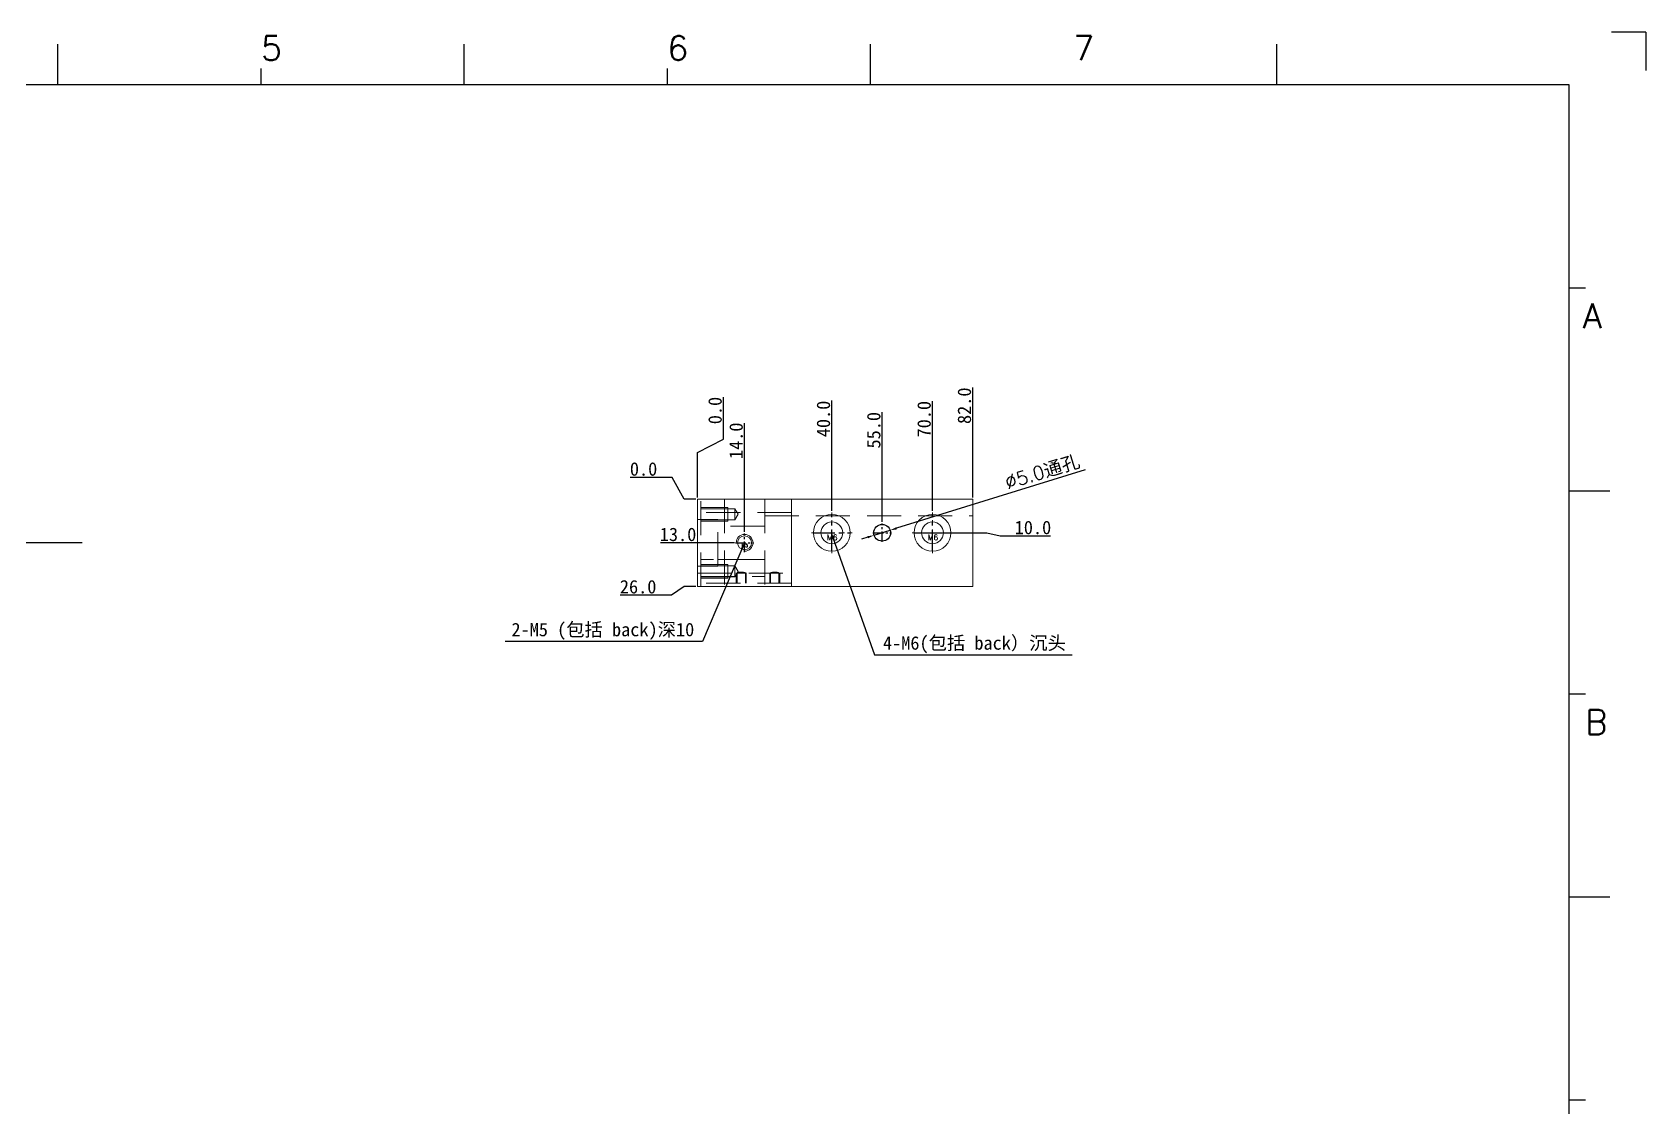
# Model space of a CAD drawing. Extents: x 83 to 30050, y -7164 to 695.
# Drawn here: x 20034.7 to 20515.4, y -3448.8 to -3128.2 of the extents above; entities that cross this region are included whole.
import ezdxf

# ---------------------------------------------------------------- set-up
doc = ezdxf.new("R2010")
doc.units = 0
doc.header["$LTSCALE"] = 8
doc.header["$MEASUREMENT"] = 0
doc.header["$PDSIZE"] = 5
doc.linetypes.add('CENTER', pattern=[2, 1.25, -0.25, 0.25, -0.25])
doc.linetypes.add('HIDDEN', pattern=[1.905, 1.27, -0.635])
doc.layers.get('0').update_dxf_attribs({"linetype": 'CONTINUOUS'})
doc.layers.get('Defpoints').update_dxf_attribs({"linetype": 'CONTINUOUS'})
doc.layers.add('41', color=3, linetype='CONTINUOUS')
doc.layers.add('dim', color=82, linetype='CONTINUOUS', lineweight=9)
doc.layers.add('screw', color=33, linetype='CONTINUOUS', lineweight=13)
doc.styles.add('SIMPLEX', font='SIMPLEX')
doc.styles.get("Standard").update_dxf_attribs({"font": '', "height": 4})
doc.styles.add('TXT', font='txt.shx', dxfattribs={"bigfont": 'gbcbig.shx'})
doc.styles.get('Standard').set_extended_font_data('SimSun')
doc.dimstyles.new('ISO-25', dxfattribs={"dimtxt": 6, "dimasz": 2.5, "dimexe": 1.25, "dimexo": 0.625, "dimtad": 1, "dimdec": 1, "dimzin": 1, "dimdsep": 46, "dimtxsty": 'Standard', "dimcen": 2.5, "dimadec": 0, "dimazin": 0, "dimtm": 1e-09, "dimtfac": 1, "dimtdec": 1, "dimtmove": 0, "dimatfit": 3, "dimfxl": 1, "dimtolj": 1, "dimtzin": 0, "dimarcsym": 0})

# ---------------------------------------------------------------- blocks, each defined once
blk = doc.blocks.new('A$C0BB32EA6')
at = {"layer": '41', "linetype": 'Continuous'}
for q in [(623.79, 437.94), (630.37, 430.59)]:
    blk.add_line((630.37, 437.94), q, dxfattribs=at)
at = {"layer": '41'}
for p, q in [((324.77, 427.84), (324.77, 435.66)), ((402.96, 427.84), (402.96, 435.66)), ((481.15, 427.84), (481.15, 435.66)), ((559.34, 427.84), (559.34, 435.66)), ((363.87, 427.84), (363.87, 430.97)), ((442.06, 427.84), (442.06, 430.97)), ((615.63, 427.84), (12.02, 427.84)), ((615.63, 10.32), (615.63, 427.84)), ((615.63, 388.75), (618.76, 388.75)), ((615.63, 349.66), (623.45, 349.66)), ((615.63, 310.56), (618.76, 310.56)), ((615.63, 271.47), (623.45, 271.47)), ((615.63, 232.37), (618.76, 232.37))]:
    blk.add_line(p, q, dxfattribs=at)
at = {"layer": '41', "style": 'SIMPLEX'}
for s, height, p in [('5', 4.69, (363.87, 432.54)), ('6', 4.69, (442.06, 432.54)), ('7', 4.69, (520.24, 432.54)), ('A', 4.75, (618.27, 380.93)), ('B', 4.75, (618.72, 302.74))]:
    blk.add_text(s, height=height, dxfattribs=at).set_placement(p)
at = {"layer": '41', "linetype": 'Continuous'}
for tag, p in [('材质', (457.07, 73.08)), ('代号', (522.6, 73.29)), ('名称', (585.81, 54.97)), ('表面处理', (452.44, 54.13)), ('审核', (523.65, 54.34)), ('数量', (457.5, 33.7)), ('设计', (523.23, 34.13)), ('件号', (586.65, 33.91)), ('比例', (457.5, 17.28)), ('版本', (587.08, 16.23))]:
    blk.add_attdef(tag, p, '', height=4, dxfattribs=at)
blk = doc.blocks.new('screw_m5_l')
at = {"layer": 'screw', "color": 1, "linetype": 'CENTER', "ltscale": 0.3175}
for p, q in [((-2.75, 0), (2.75, 0)), ((0, -2.75), (0, 2.75))]:
    blk.add_line(p, q, dxfattribs=at)
at = {"layer": 'screw', "color": 33, "linetype": 'Continuous'}
blk.add_circle((0, 0), 2.1, dxfattribs=at)
at = {"layer": 'screw', "color": 92, "linetype": 'Continuous'}
blk.add_arc((0, 0), 2.5, 270, 180, dxfattribs=at)
at = {"layer": 'screw', "color": 6, "linetype": 'Continuous', "style": 'TXT'}
blk.add_text('M5', height=1, dxfattribs=at).set_placement((-0.85, -1.25))
blk = doc.blocks.new('screw_m6_h')
at = {"layer": 'screw', "color": 1, "linetype": 'CENTER', "ltscale": 0.6985}
for p, q in [((0, -6.05), (0, 6.05)), ((-6.05, 0), (6.05, 0))]:
    blk.add_line(p, q, dxfattribs=at)
at = {"layer": 'screw', "color": 33}
for radius in [5.5, 3.25]:
    blk.add_circle((0, 0), radius, dxfattribs=at)
at = {"layer": 'screw', "color": 6, "style": 'TXT'}
blk.add_text('M6', height=1.65, dxfattribs=at).set_placement((-1.43, -2.2))
blk = doc.blocks.new('*D1053')
at = {"layer": 'Defpoints', "color": 0}
for p in [(20221.31, -3260.94), (20232.91, -3267.43), (20232.91, -3267.43)]:
    blk.add_point(p, dxfattribs=at)
at = {"layer": 'dim', "color": 0, "lineweight": -2}
for p, q in [((20225.31, -3260.94), (20212.83, -3260.94)), ((20228.91, -3267.43), (20225.31, -3260.94)), ((20232.41, -3267.43), (20228.91, -3267.43))]:
    blk.add_line(p, q, dxfattribs=at)
at = {"layer": 'dim', "color": 0, "insert": (20216.82, -3258.44), "char_height": 4, "attachment_point": 5}
blk.add_mtext('\\A1;0.0', dxfattribs=at)
blk = doc.blocks.new('*D1054')
at = {"layer": 'Defpoints', "color": 0}
for p in [(20232.91, -3267.43), (20232.81, -3280.43), (20244.41, -3280.43)]:
    blk.add_point(p, dxfattribs=at)
at = {"layer": 'dim', "color": 0, "lineweight": -2}
blk.add_line((20243.91, -3280.43), (20221.87, -3280.43), dxfattribs=at)
at = {"layer": 'dim', "color": 0, "insert": (20227.09, -3277.93), "char_height": 4, "attachment_point": 5}
blk.add_mtext('\\A1;13.0', dxfattribs=at)
blk = doc.blocks.new('*D1055')
at = {"layer": 'Defpoints', "color": 0}
for p in [(20232.91, -3267.43), (20302.91, -3277.43), (20327.11, -3278.38)]:
    blk.add_point(p, dxfattribs=at)
at = {"layer": 'dim', "color": 0, "lineweight": -2}
for p, q in [((20303.41, -3277.43), (20319.11, -3277.43)), ((20319.11, -3277.43), (20323.11, -3278.38)), ((20323.11, -3278.38), (20338.05, -3278.38))]:
    blk.add_line(p, q, dxfattribs=at)
at = {"layer": 'dim', "color": 0, "insert": (20332.83, -3275.88), "char_height": 4, "attachment_point": 5}
blk.add_mtext('\\A1;10.0', dxfattribs=at)
blk = doc.blocks.new('*D1056')
at = {"layer": 'Defpoints', "color": 0}
for p in [(20232.91, -3267.43), (20221.1, -3296.04), (20232.91, -3293.43)]:
    blk.add_point(p, dxfattribs=at)
at = {"layer": 'dim', "color": 0, "lineweight": -2}
for p, q in [((20225.1, -3296.04), (20209.8, -3296.04)), ((20228.91, -3293.43), (20225.1, -3296.04)), ((20232.41, -3293.43), (20228.91, -3293.43))]:
    blk.add_line(p, q, dxfattribs=at)
at = {"layer": 'dim', "color": 0, "insert": (20215.2, -3293.54), "char_height": 4, "attachment_point": 5}
blk.add_mtext('\\A1;26.0', dxfattribs=at)
blk = doc.blocks.new('*D1057')
at = {"layer": 'Defpoints', "color": 0}
for p in [(20240.63, -3245.48), (20232.91, -3267.43), (20232.91, -3267.43)]:
    blk.add_point(p, dxfattribs=at)
at = {"layer": 'dim', "color": 0, "lineweight": -2}
for p, q in [((20240.63, -3249.48), (20240.63, -3237.01)), ((20232.91, -3253.48), (20240.63, -3249.48)), ((20232.91, -3266.93), (20232.91, -3253.48))]:
    blk.add_line(p, q, dxfattribs=at)
at = {"layer": 'dim', "color": 0, "insert": (20238.13, -3240.99), "char_height": 4, "attachment_point": 5, "rotation": 90}
blk.add_mtext('\\A1;0.0', dxfattribs=at)
blk = doc.blocks.new('*D1058')
at = {"layer": 'Defpoints', "color": 0}
for p in [(20246.91, -3255.73), (20232.91, -3267.43), (20246.91, -3277.68)]:
    blk.add_point(p, dxfattribs=at)
at = {"layer": 'dim', "color": 0, "lineweight": -2}
blk.add_line((20246.91, -3277.18), (20246.91, -3244.79), dxfattribs=at)
at = {"layer": 'dim', "color": 0, "insert": (20244.41, -3250.01), "char_height": 4, "attachment_point": 5, "rotation": 90}
blk.add_mtext('\\A1;14.0', dxfattribs=at)
blk = doc.blocks.new('*D1059')
at = {"layer": 'Defpoints', "color": 0}
for p in [(20272.91, -3249.43), (20232.91, -3267.43), (20272.91, -3271.38)]:
    blk.add_point(p, dxfattribs=at)
at = {"layer": 'dim', "color": 0, "lineweight": -2}
blk.add_line((20272.91, -3270.88), (20272.91, -3238.04), dxfattribs=at)
at = {"layer": 'dim', "color": 0, "insert": (20270.41, -3243.49), "char_height": 4, "attachment_point": 5, "rotation": 90}
blk.add_mtext('\\A1;40.0', dxfattribs=at)
blk = doc.blocks.new('*D1060')
at = {"layer": 'Defpoints', "color": 0}
for p in [(20287.91, -3252.73), (20232.91, -3267.43), (20287.91, -3274.68)]:
    blk.add_point(p, dxfattribs=at)
at = {"layer": 'dim', "color": 0, "lineweight": -2}
blk.add_line((20287.91, -3274.18), (20287.91, -3241.48), dxfattribs=at)
at = {"layer": 'dim', "color": 0, "insert": (20285.41, -3246.86), "char_height": 4, "attachment_point": 5, "rotation": 90}
blk.add_mtext('\\A1;55.0', dxfattribs=at)
blk = doc.blocks.new('*D1061')
at = {"layer": 'Defpoints', "color": 0}
for p in [(20302.91, -3249.43), (20232.91, -3267.43), (20302.91, -3271.38)]:
    blk.add_point(p, dxfattribs=at)
at = {"layer": 'dim', "color": 0, "lineweight": -2}
blk.add_line((20302.91, -3270.88), (20302.91, -3238.2), dxfattribs=at)
at = {"layer": 'dim', "color": 0, "insert": (20300.41, -3243.57), "char_height": 4, "attachment_point": 5, "rotation": 90}
blk.add_mtext('\\A1;70.0', dxfattribs=at)
blk = doc.blocks.new('*D1062')
at = {"layer": 'Defpoints', "color": 0}
for p in [(20314.91, -3245.48), (20232.91, -3267.43), (20314.91, -3267.43)]:
    blk.add_point(p, dxfattribs=at)
at = {"layer": 'dim', "color": 0, "lineweight": -2}
blk.add_line((20314.91, -3266.93), (20314.91, -3234.14), dxfattribs=at)
at = {"layer": 'dim', "color": 0, "insert": (20312.41, -3239.56), "char_height": 4, "attachment_point": 5, "rotation": 90}
blk.add_mtext('\\A1;82.0', dxfattribs=at)
blk = doc.blocks.new('*D1063')
at = {"layer": 'Defpoints', "color": 0}
for p in [(20285.52, -3278.17), (20290.3, -3276.69)]:
    blk.add_point(p, dxfattribs=at)
at = {"layer": 'dim', "color": 0, "lineweight": -2}
for p, q in [((20348.42, -3258.68), (20292.21, -3276.1)), ((20285.52, -3278.17), (20290.3, -3276.69)), ((20283.61, -3278.76), (20281.7, -3279.35))]:
    blk.add_line(p, q, dxfattribs=at)
at = {"layer": 'dim', "color": 0}
for points in [[(20283.51, -3278.44), (20283.71, -3279.08), (20285.52, -3278.17)], [(20292.11, -3275.78), (20292.31, -3276.41), (20290.3, -3276.69)]]:
    blk.add_solid(points, dxfattribs=at)
at = {"layer": 'dim', "color": 0, "insert": (20335.67, -3259.43), "char_height": 4, "attachment_point": 5, "rotation": 17.21}
blk.add_mtext('\\A1;{\\Ftxt,bigfont|c134;∅5.0}通孔', dxfattribs=at)

msp = doc.modelspace()

# ---------------------------------------------------------------- linework, layer by layer
at = {"color": 7, "linetype": 'Continuous', "lineweight": 15}
for p, q in [((20232.91, -3293.427), (20232.91, -3267.427)), ((20260.91, -3267.427), (20232.91, -3267.427)), ((20260.91, -3267.427), (20260.91, -3293.427)), ((20314.91, -3267.427), (20260.91, -3267.427)), ((20314.91, -3267.427), (20314.91, -3293.427)), ((20260.91, -3293.427), (20232.91, -3293.427)), ((20314.91, -3293.427), (20260.91, -3293.427))]:
    msp.add_line(p, q, dxfattribs=at)
at = {"color": 7, "linetype": 'HIDDEN', "lineweight": 0}
for p, q in [((20233.91, -3293.427), (20233.91, -3267.427)), ((20240.91, -3267.427), (20240.91, -3293.427)), ((20252.91, -3267.427), (20252.91, -3293.427)), ((20260.91, -3271.427), (20232.91, -3271.427)), ((20238.91, -3273.427), (20232.91, -3273.427)), ((20244.01, -3270.277), (20233.91, -3270.277)), ((20233.91, -3273.577), (20244.01, -3273.577)), ((20238.91, -3287.427), (20238.91, -3273.427)), ((20241.91, -3273.927), (20241.91, -3269.927)), ((20241.91, -3273.927), (20241.91, -3269.927)), ((20244.01, -3273.577), (20244.01, -3270.277)), ((20245.001, -3271.927), (20244.01, -3270.277)), ((20244.01, -3273.577), (20245.001, -3271.927)), ((20252.91, -3272.427), (20314.91, -3272.427)), ((20252.91, -3275.427), (20238.91, -3275.427)), ((20232.91, -3287.427), (20238.91, -3287.427)), ((20252.91, -3285.424), (20233.91, -3285.424)), ((20244.01, -3287.277), (20233.91, -3287.277)), ((20238.91, -3285.427), (20252.91, -3285.427)), ((20241.91, -3290.927), (20241.91, -3286.927)), ((20241.91, -3290.927), (20241.91, -3286.927)), ((20244.01, -3290.577), (20244.01, -3287.277)), ((20245.001, -3288.927), (20244.01, -3287.277)), ((20232.91, -3289.427), (20260.91, -3289.427)), ((20260.91, -3292.427), (20232.91, -3292.427)), ((20233.91, -3290.424), (20252.91, -3290.424)), ((20233.91, -3290.577), (20244.01, -3290.577)), ((20244.01, -3290.577), (20245.001, -3288.927)), ((20244.66, -3289.38), (20244.66, -3292.427)), ((20247.16, -3292.427), (20247.16, -3289.382)), ((20254.66, -3289.38), (20254.66, -3292.427)), ((20257.16, -3292.427), (20257.16, -3289.382))]:
    msp.add_line(p, q, dxfattribs=at)
at = {"color": 7, "linetype": 'Continuous', "lineweight": 0}
for p, q in [((20233.91, -3269.927), (20241.91, -3269.927)), ((20233.91, -3269.927), (20241.91, -3269.927)), ((20233.91, -3273.927), (20241.91, -3273.927)), ((20233.91, -3273.927), (20241.91, -3273.927)), ((20233.91, -3286.927), (20241.91, -3286.927)), ((20233.91, -3286.927), (20241.91, -3286.927)), ((20233.91, -3290.927), (20241.91, -3290.927)), ((20233.91, -3290.927), (20241.91, -3290.927)), ((20244.41, -3292.427), (20244.41, -3289.382)), ((20247.41, -3292.427), (20247.41, -3289.382)), ((20254.41, -3292.427), (20254.41, -3289.382)), ((20257.41, -3292.427), (20257.41, -3289.382))]:
    msp.add_line(p, q, dxfattribs=at)
at = {"color": 1, "linetype": 'CENTER', "ltscale": 0.635}
for p, q in [((20272.91, -3282.927), (20272.91, -3271.927)), ((20302.91, -3282.927), (20302.91, -3271.927)), ((20267.41, -3277.427), (20278.41, -3277.427)), ((20297.41, -3277.427), (20308.41, -3277.427))]:
    msp.add_line(p, q, dxfattribs=at)
at = {"color": 1, "linetype": 'CENTER', "ltscale": 0.3175}
for p, q in [((20246.91, -3283.177), (20246.91, -3277.677)), ((20246.91, -3283.177), (20246.91, -3277.677)), ((20285.16, -3277.427), (20290.66, -3277.427)), ((20287.91, -3280.177), (20287.91, -3274.677)), ((20244.16, -3280.427), (20249.66, -3280.427)), ((20244.16, -3280.427), (20249.66, -3280.427))]:
    msp.add_line(p, q, dxfattribs=at)
at = {"color": 1, "linetype": 'CENTER', "ltscale": 2.88417}
msp.add_line((20049.589, -3280.427), (19735.318, -3280.427), dxfattribs=at)
at = {"color": 7, "linetype": 'HIDDEN', "lineweight": 0}
for points in [[(20245.91, -3289.166), (20245.744, -3289.166), (20245.581, -3289.175), (20245.279, -3289.204), (20245.141, -3289.225), (20244.912, -3289.271), (20244.819, -3289.297), (20244.694, -3289.343), (20244.661, -3289.365), (20244.659, -3289.389), (20244.667, -3289.397), (20244.698, -3289.408), (20244.722, -3289.413), (20244.815, -3289.424), (20244.906, -3289.427), (20245.14, -3289.427), (20245.278, -3289.425), (20245.581, -3289.421), (20245.746, -3289.42), (20246.073, -3289.42), (20246.238, -3289.421), (20246.54, -3289.425), (20246.68, -3289.427), (20246.853, -3289.427), (20246.906, -3289.426), (20246.997, -3289.423), (20247.035, -3289.42), (20247.129, -3289.41), (20247.16, -3289.398), (20247.159, -3289.365), (20247.126, -3289.344), (20247.001, -3289.297), (20246.908, -3289.271), (20246.679, -3289.225), (20246.541, -3289.204), (20246.24, -3289.175), (20246.076, -3289.166), (20245.91, -3289.166)], [(20255.91, -3289.166), (20255.744, -3289.166), (20255.581, -3289.175), (20255.279, -3289.204), (20255.141, -3289.225), (20254.912, -3289.271), (20254.819, -3289.297), (20254.694, -3289.343), (20254.661, -3289.365), (20254.659, -3289.389), (20254.667, -3289.397), (20254.698, -3289.408), (20254.722, -3289.413), (20254.815, -3289.424), (20254.906, -3289.427), (20255.14, -3289.427), (20255.278, -3289.425), (20255.581, -3289.421), (20255.746, -3289.42), (20256.073, -3289.42), (20256.238, -3289.421), (20256.54, -3289.425), (20256.68, -3289.427), (20256.853, -3289.427), (20256.906, -3289.426), (20256.997, -3289.423), (20257.035, -3289.42), (20257.129, -3289.41), (20257.16, -3289.398), (20257.159, -3289.365), (20257.126, -3289.344), (20257.001, -3289.297), (20256.908, -3289.271), (20256.679, -3289.225), (20256.541, -3289.204), (20256.24, -3289.175), (20256.076, -3289.166), (20255.91, -3289.166)]]:
    msp.add_open_spline(points, degree=3, knots=[0, 0, 0, 0, 0.0625, 0.0625, 0.125, 0.125, 0.1875, 0.1875, 0.25, 0.25, 0.28125, 0.28125, 0.3125, 0.3125, 0.375, 0.375, 0.4375, 0.4375, 0.5, 0.5, 0.5625, 0.5625, 0.625, 0.625, 0.65625, 0.65625, 0.6875, 0.6875, 0.75, 0.75, 0.8125, 0.8125, 0.875, 0.875, 0.9375, 0.9375, 1, 1, 1, 1], dxfattribs=at)
at = {"layer": '41', "color": 0}
msp.add_circle((20287.91, -3277.427), 2.5, dxfattribs=at)

# ---------------------------------------------------------------- block references
at = {"layer": '41', "linetype": 'Continuous', "xscale": 1.547934105600689, "yscale": 1.547934105599779, "zscale": 1.5479341056}
msp.add_blockref('A$C0BB32EA6', (19539.622, -3806.141), dxfattribs=at)
at = {"layer": 'screw'}
for name, p in [('screw_m6_h', (20272.91, -3277.427)), ('screw_m6_h', (20302.91, -3277.427)), ('screw_m5_l', (20246.91, -3280.427))]:
    msp.add_blockref(name, p, dxfattribs=at)

# ---------------------------------------------------------------- texts
at = {"layer": 'dim', "char_height": 4}
for s, insert, attachment_point in [('\\A1;2-M5 (包括 back)深10', (20231.917, -3309.341), 9), ('\\A1;4-M6(包括 back）沉头', (20288.141, -3313.342), 7)]:
    msp.add_mtext(s, dxfattribs=dict(at, insert=insert, attachment_point=attachment_point))

# ---------------------------------------------------------------- dimensions: what is measured, and where the dimension line sits
at = {"layer": 'dim'}
for feature_location, offset, dtype, origin, picture, middle in [((20314.91, -3267.427), (0, 21.943), 1, (20232.91, -3267.427), '*D1062', (20312.41, -3239.561)), ((20232.909828354, -3267.426859258), (7.715255638, 21.943471555), 1, (20232.909828354, -3267.426859258), '*D1057', (20238.125333992, -3240.994748814)), ((20272.91, -3271.377), (0, 21.943), 1, (20232.91, -3267.427), '*D1059', (20270.41, -3243.489)), ((20302.91, -3271.377), (0, 21.943), 1, (20232.91, -3267.427), '*D1061', (20300.41, -3243.567)), ((20287.91, -3274.677), (0, 21.943), 1, (20232.91, -3267.427), '*D1060', (20285.41, -3246.856)), ((20246.91, -3277.677), (0, 21.943), 1, (20232.91, -3267.427), '*D1058', (20244.41, -3250.011)), ((20232.909828354, -3267.426859258), (-11.59960021, 6.486906544), 0, (20232.909828354, -3267.426859258), '*D1053', (20216.821589255, -3258.440202714)), ((20232.91, -3293.427), (-11.814, -2.611), 0, (20232.91, -3267.427), '*D1056', (20215.196, -3293.538)), ((20244.41, -3280.427), (-11.6, 0), 0, (20232.91, -3267.427), '*D1054', (20227.088, -3277.927)), ((20302.91, -3277.427), (24.198, -0.957), 0, (20232.91, -3267.427), '*D1055', (20332.83, -3275.884))]:
    dim = msp.add_ordinate_dim(feature_location=feature_location, offset=offset, dtype=dtype, origin=origin, dimstyle='ISO-25', override={"dimtxt": 2.5, "dimasz": 2, "dimexe": 0.49975, "dimexo": 0.49975, "dimgap": 0.49975}, dxfattribs=at)
    dim.commit()
    dim.dimension.update_dxf_attribs({"geometry": picture, "text_midpoint": middle})
dim = msp.add_diameter_dim_2p(p1=(20285.522, -3278.167), p2=(20290.298, -3276.687), text='{\\Ftxt,bigfont|c134;<>}通孔', dimstyle='ISO-25', override={"dimtxt": 2.5, "dimasz": 2, "dimexe": 0.49975, "dimexo": 0.49975, "dimgap": 0.49975}, dxfattribs=at)
dim.commit()
dim.dimension.update_dxf_attribs({"geometry": '*D1063', "text_midpoint": (20336.576, -3262.353), "dimtype": 163})

# ---------------------------------------------------------------- leaders
at = {"layer": 'dim', "annotation_type": 0, "has_hookline": 1}
for points, hookline_direction, text_width in [([(20272.693, -3277.427), (20285.641, -3313.842), (20287.641, -3313.842)], 0, 56.356), ([(20246.861, -3280.427), (20234.417, -3309.84), (20232.417, -3309.84)], 1, 56.311)]:
    msp.add_leader(points, dimstyle='ISO-25', override={"dimtxt": 2.5, "dimasz": 2, "dimexe": 0.49975, "dimexo": 0.49975, "dimgap": 0.49975}, dxfattribs=dict(at, hookline_direction=hookline_direction, text_width=text_width))

doc.saveas('drawing.dxf')
